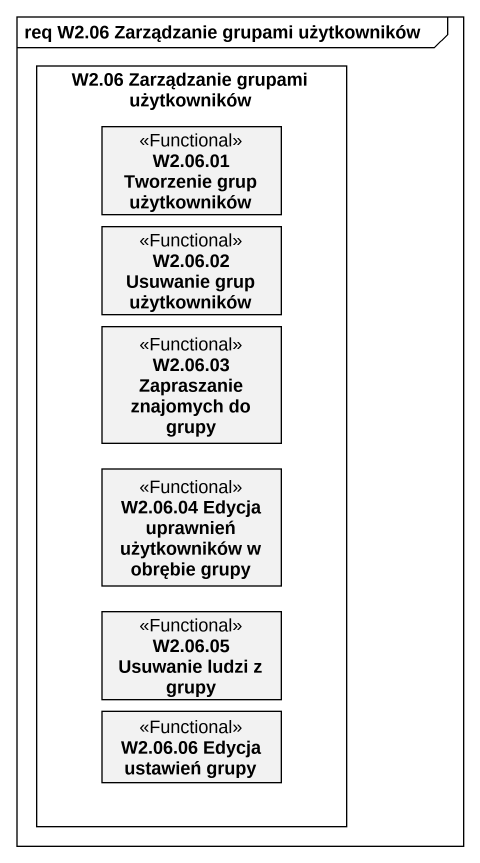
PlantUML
@startuml
mainframe req W2.06 Zarządzanie grupami użytkowników
hide circle
hide empty members
rectangle "W2.06 Zarządzanie grupami użytkowników" as W2_06_Zarządzanie_grupami {
  class "W2.06.01 Tworzenie grup użytkowników" as W2_06_01_Tworzenie_grup <<Functional>>
  class "W2.06.02 Usuwanie grup użytkowników" as W2_06_02_Usuwanie_grup <<Functional>>
  class "W2.06.03 Zapraszanie znajomych do grupy" as W2_06_03_Zapraszanie <<Functional>>
  class "W2.06.04 Edycja uprawnień użytkowników w obrębie grupy" as W2_06_04_Edycja_uprawnień <<Functional>>
  class "W2.06.05 Usuwanie ludzi z grupy" as W2_06_05_Usuwanie_ludzi_z <<Functional>>
  class "W2.06.06 Edycja ustawień grupy" as W2_06_06_Edycja_ustawień <<Functional>>
}
@enduml
